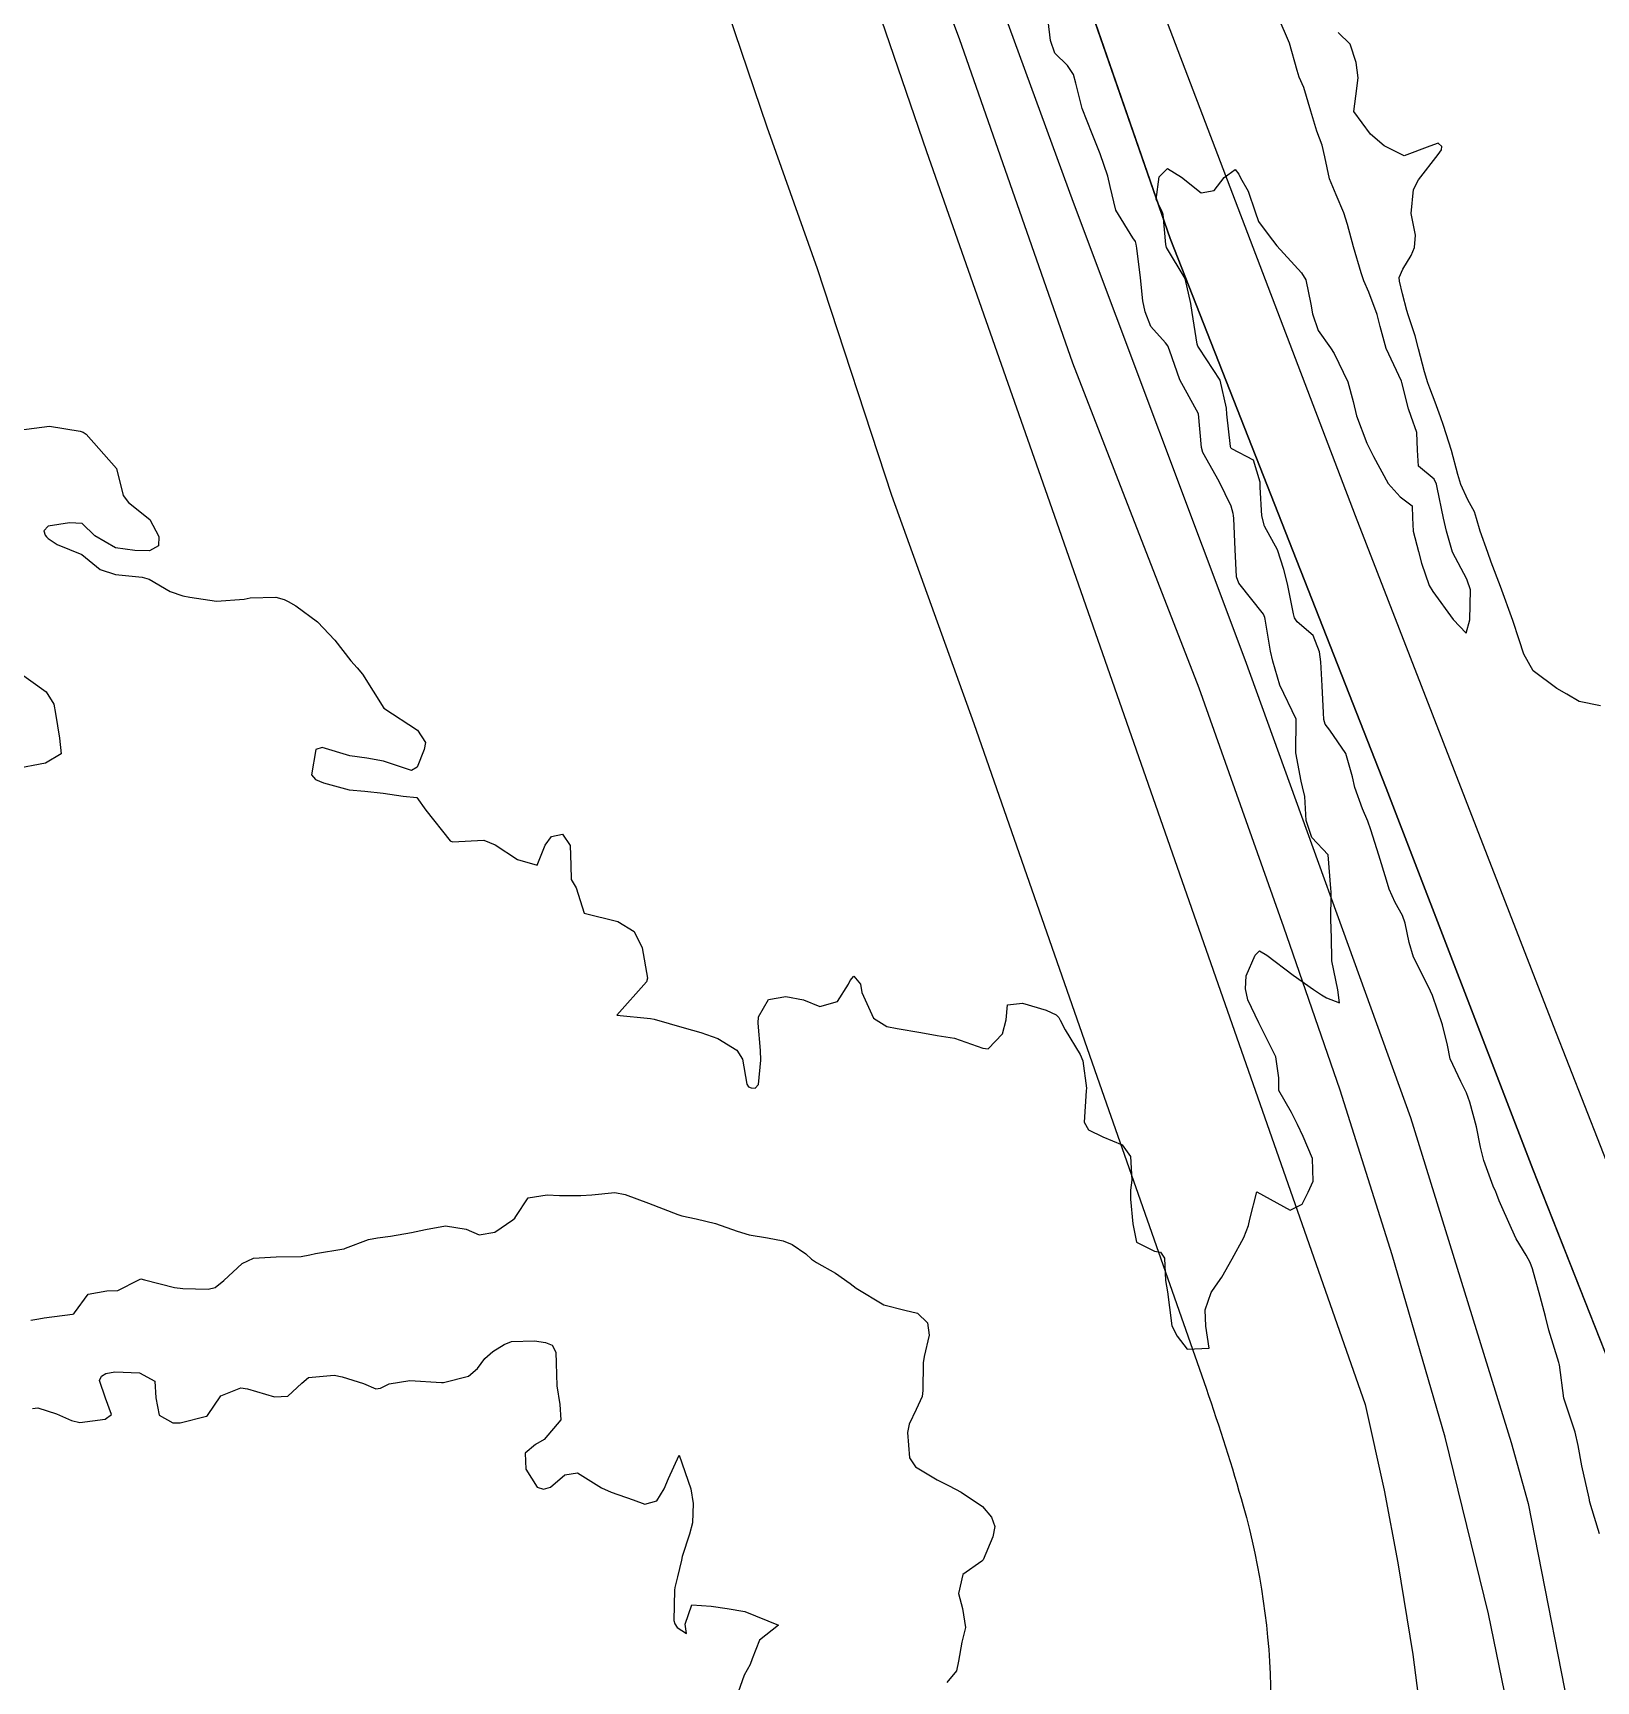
# Model space of a CAD drawing. Header units: metres. Extents: x 298520 to 308411, y 7433745 to 7450750.
# Drawn here: x 304993.2 to 305085.8, y 7437091.1 to 7437188.6 of the extents above; entities that cross this region are included whole.
import ezdxf

# ---------------------------------------------------------------- set-up
doc = ezdxf.new("R2010")
doc.units = ezdxf.units.M
doc.header["$LTSCALE"] = 10
doc.linetypes.add('CONTINUO', pattern=[0])
for name, color, linetype in [('Curvas de Nivel 1m', 11, 'Continuous'), ('Eixo_Estaqueamento', 45, 'CONTINUO'), ('Linha Férrea', 251, 'TRACKS'), ('Vias Primárias', 230, 'Continuous')]:
    doc.layers.add(name, color=color, linetype=linetype)
doc.linetypes.add('TRACKS', pattern='A,0.15,[130,ltypeshp.shx,S=0.25,R=0,X=0,Y=0],0.15', length=0.3)

msp = doc.modelspace()

# ---------------------------------------------------------------- linework, layer by layer
at = {"layer": 'Curvas de Nivel 1m', "flags": 128}
for points, elevation in [([(304992.41, 7437165.093), (304994.228, 7437165.347), (304996.04, 7437165.047), (304996.224, 7437164.976), (304996.394, 7437164.858), (304998.193, 7437162.84), (304998.574, 7437161.231), (304998.904, 7437160.829), (305000.158, 7437159.821), (305000.691, 7437158.805), (305000.684, 7437158.258), (305000.134, 7437157.958), (304999.281, 7437157.97), (304998.136, 7437158.145), (304996.904, 7437158.852), (304996.154, 7437159.581), (304995.407, 7437159.614), (304994.151, 7437159.414), (304993.891, 7437159.139), (304993.974, 7437158.883), (304994.043, 7437158.783), (304994.141, 7437158.684), (304994.679, 7437158.333), (304996.132, 7437157.748), (304997.224, 7437156.849), (304998.12, 7437156.554), (304999.703, 7437156.401), (305000.118, 7437156.282), (305001.362, 7437155.546), (305002.108, 7437155.288), (305002.534, 7437155.21), (305004.105, 7437154.979), (305005.744, 7437155.106), (305006.107, 7437155.17), (305007.612, 7437155.221), (305008.107, 7437155.085), (305008.356, 7437154.967), (305008.807, 7437154.709), (305010.089, 7437153.759), (305011.11, 7437152.68), (305012.061, 7437151.45), (305012.433, 7437151.041), (305012.75, 7437150.66), (305014.023, 7437148.64), (305016.01, 7437147.335), (305016.479, 7437146.615), (305016.409, 7437146.206), (305015.988, 7437145.145), (305015.657, 7437144.953), (305013.992, 7437145.507), (305013.016, 7437145.678), (305011.995, 7437145.831), (305010.37, 7437146.316), (305009.998, 7437146.197), (305009.733, 7437144.694), (305009.979, 7437144.414), (305010.44, 7437144.222), (305011.97, 7437143.803), (305012.898, 7437143.727), (305013.968, 7437143.623), (305015.165, 7437143.428), (305015.964, 7437143.362), (305016.495, 7437142.615), (305017.935, 7437140.792), (305018.077, 7437140.74), (305019.936, 7437140.836), (305020.613, 7437140.563), (305021.92, 7437139.688), (305023.101, 7437139.352), (305023.575, 7437140.534), (305023.938, 7437141.055), (305024.601, 7437141.182), (305025.044, 7437140.513), (305025.085, 7437139.343), (305025.1, 7437138.512), (305025.408, 7437138.017), (305025.883, 7437136.5), (305027.878, 7437136.017), (305028.827, 7437135.421), (305029.304, 7437134.458), (305029.629, 7437132.66), (305029.56, 7437132.454), (305027.813, 7437130.48), (305029.81, 7437130.273), (305030.023, 7437130.235), (305031.802, 7437129.72), (305032.776, 7437129.442), (305033.793, 7437129.088), (305034.914, 7437128.393), (305035.252, 7437127.862), (305035.506, 7437126.384), (305035.607, 7437126.228), (305035.761, 7437126.161), (305035.993, 7437126.145), (305036.205, 7437126.376), (305036.345, 7437127.806), (305036.317, 7437128.375), (305036.184, 7437129.999), (305036.199, 7437130.376), (305036.792, 7437131.402), (305037.825, 7437131.577), (305038.856, 7437131.377), (305039.819, 7437130.979), (305040.867, 7437131.275), (305041.535, 7437132.313), (305041.619, 7437132.53), (305041.84, 7437132.788), (305042.228, 7437132.306), (305042.311, 7437131.822), (305043.003, 7437130.298), (305043.805, 7437129.795), (305044.403, 7437129.682), (305045.801, 7437129.445), (305046.778, 7437129.27), (305047.796, 7437129.116), (305049.484, 7437128.518), (305049.787, 7437128.486), (305050.634, 7437129.368), (305050.86, 7437130.2), (305050.944, 7437131.077), (305051.823, 7437131.19), (305053.221, 7437130.773), (305053.816, 7437130.5), (305053.982, 7437130.335), (305054.067, 7437130.166), (305054.353, 7437129.613), (305055.25, 7437128.148), (305055.401, 7437127.768), (305055.614, 7437126.142), (305055.606, 7437125.987), (305055.469, 7437124.144), (305055.736, 7437123.675), (305056.591, 7437123.271), (305057.723, 7437122.786), (305058.219, 7437122.112), (305058.3, 7437120.712), (305058.221, 7437120.112), (305058.222, 7437119.575), (305058.365, 7437118.109), (305058.576, 7437117.03), (305059.647, 7437116.494), (305059.992, 7437116.441), (305060.234, 7437116.091), (305060.295, 7437114.756), (305060.405, 7437114.088), (305060.527, 7437113.169), (305060.678, 7437112.084), (305060.981, 7437111.474), (305061.579, 7437110.697), (305062.881, 7437110.756), (305062.691, 7437112.059), (305062.646, 7437113.021), (305063.003, 7437114.056), (305063.244, 7437114.436), (305063.632, 7437114.97), (305064.243, 7437116.041), (305064.932, 7437117.307), (305065.213, 7437118.027), (305065.292, 7437118.402), (305065.693, 7437120.02), (305067.677, 7437118.935), (305068.385, 7437119.29), (305068.74, 7437119.99), (305069.044, 7437120.642), (305068.996, 7437121.987), (305068.443, 7437123.282), (305068.109, 7437123.996), (305067.75, 7437124.717), (305067, 7437126.008), (305067.008, 7437126.77), (305066.826, 7437128.01), (305065.813, 7437130.02), (305065.177, 7437131.381), (305065.034, 7437132.032), (305065.073, 7437132.803), (305065.603, 7437134.024), (305065.865, 7437134.27), (305066.3, 7437134.016), (305067.845, 7437132.836), (305069.061, 7437131.982), (305069.531, 7437131.676), (305069.828, 7437131.501), (305070.591, 7437131.197), (305070.49, 7437131.963), (305070.141, 7437133.685), (305070.134, 7437133.967), (305070.094, 7437135.754), (305070.083, 7437135.968), (305070.093, 7437137.776), (305070.084, 7437137.968), (305069.933, 7437139.97), (305068.949, 7437140.991), (305068.615, 7437141.99), (305068.54, 7437143.426), (305068.41, 7437143.994), (305068.316, 7437144.325), (305068.003, 7437146), (305068.023, 7437148), (305067.072, 7437150.01), (305066.653, 7437151.428), (305066.504, 7437152.016), (305066.195, 7437153.916), (305066.173, 7437154.019), (305066.096, 7437154.211), (305064.637, 7437156.042), (305064.506, 7437156.424), (305064.424, 7437158.046), (305064.339, 7437159.879), (305064.315, 7437160.048), (305064.293, 7437160.167), (305064.178, 7437160.6), (305063.462, 7437162.057), (305062.506, 7437163.771), (305062.426, 7437164.068), (305062.243, 7437166.07), (305061.15, 7437168.081), (305060.529, 7437169.848), (305060.422, 7437170.089), (305060.295, 7437170.281), (305059.434, 7437171.233), (305059.088, 7437172.108), (305058.961, 7437172.752), (305058.806, 7437174.113), (305058.605, 7437175.871), (305058.565, 7437176.117), (305058.517, 7437176.271), (305058.367, 7437176.498), (305057.354, 7437178.13), (305057.016, 7437179.522), (305056.884, 7437180.135), (305056.426, 7437181.456), (305056.153, 7437182.143), (305055.942, 7437182.641), (305055.361, 7437184.151), (305054.988, 7437185.642), (305054.845, 7437186.156), (305054.488, 7437186.683), (305053.747, 7437187.423), (305053.485, 7437188.175), (305053.356, 7437189.342)], 717), ([(305085.996, 7437099.775), (305085.47, 7437101.449), (305085.402, 7437101.711), (305085.395, 7437101.781), (305085.379, 7437101.877), (305084.938, 7437103.788), (305084.722, 7437104.999), (305084.557, 7437105.794), (305084.287, 7437106.555), (305083.875, 7437107.805), (305083.611, 7437109.771), (305083.603, 7437109.81), (305083.597, 7437109.834), (305083.574, 7437109.914), (305082.979, 7437111.816), (305082.782, 7437112.641), (305082.481, 7437113.821), (305082.02, 7437115.445), (305081.886, 7437115.828), (305081.647, 7437116.266), (305081.056, 7437117.238), (305080.784, 7437117.843), (305080.056, 7437119.486), (305079.906, 7437119.857), (305079.846, 7437120.009), (305079.698, 7437120.348), (305079.131, 7437121.866), (305078.941, 7437122.652), (305078.7, 7437123.87), (305078.306, 7437125.326), (305078.108, 7437125.877), (305077.77, 7437126.552), (305077.149, 7437127.886), (305076.984, 7437128.699), (305076.7, 7437129.891), (305076.101, 7437131.626), (305075.992, 7437131.898), (305075.837, 7437132.183), (305074.975, 7437133.913), (305074.721, 7437134.767), (305074.478, 7437135.921), (305074.332, 7437136.368), (305073.895, 7437137.138), (305073.539, 7437137.934), (305073.374, 7437138.472), (305072.928, 7437139.94), (305072.444, 7437141.449), (305072.275, 7437141.947), (305071.96, 7437142.682), (305071.496, 7437143.955), (305071.366, 7437144.573), (305070.972, 7437145.96), (305070.017, 7437147.348), (305069.74, 7437147.694), (305069.667, 7437147.975), (305069.645, 7437148.36), (305069.567, 7437149.977), (305069.486, 7437151.398), (305069.405, 7437151.98), (305069.039, 7437152.943), (305068.09, 7437153.756), (305067.933, 7437154.002), (305067.873, 7437154.226), (305067.507, 7437156.006), (305067.292, 7437156.848), (305066.925, 7437158.012), (305066.164, 7437159.416), (305066.001, 7437160.023), (305065.895, 7437161.729), (305065.889, 7437162.025), (305065.494, 7437163.318), (305064.212, 7437163.998), (305064.155, 7437164.051), (305064.136, 7437164.129), (305063.927, 7437166.053), (305063.901, 7437166.398), (305063.538, 7437168.057), (305062.291, 7437169.951), (305062.213, 7437170.071), (305062.171, 7437170.194), (305061.866, 7437172.074), (305061.788, 7437172.606), (305061.459, 7437174.079), (305060.36, 7437175.916), (305060.319, 7437176.091), (305060.152, 7437177.865), (305060.075, 7437178.095), (305059.733, 7437178.759), (305059.912, 7437180.098), (305060.418, 7437180.591), (305061.241, 7437180.082), (305062.399, 7437179.143), (305063.178, 7437179.286), (305063.762, 7437180.057), (305064.418, 7437180.534), (305064.63, 7437180.262), (305064.734, 7437180.045), (305065.187, 7437179.253), (305065.602, 7437178.032), (305065.802, 7437177.454), (305066.37, 7437176.68), (305066.878, 7437176.015), (305068.339, 7437174.42), (305068.6, 7437173.996), (305068.888, 7437172.561), (305068.993, 7437171.99), (305069.33, 7437171.011), (305070.062, 7437169.973), (305070.288, 7437169.636), (305071.081, 7437167.962), (305071.413, 7437166.797), (305071.6, 7437165.956), (305072.219, 7437164.332), (305072.403, 7437163.948), (305072.603, 7437163.552), (305073.473, 7437161.937), (305074.185, 7437161.148), (305074.889, 7437160.628), (305074.911, 7437159.919), (305074.951, 7437159.128), (305075.27, 7437157.913), (305075.453, 7437157.227), (305075.905, 7437155.903), (305076.118, 7437155.555), (305077.32, 7437153.888), (305078.085, 7437153.08), (305078.313, 7437153.877), (305078.349, 7437155.647), (305078.275, 7437155.878), (305078.235, 7437155.989), (305078.127, 7437156.274), (305077.292, 7437157.889), (305076.929, 7437159.124), (305076.745, 7437159.894), (305076.378, 7437161.711), (305076.336, 7437161.899), (305076.196, 7437162.199), (305075.269, 7437162.979), (305075.209, 7437163.915), (305075.173, 7437164.971), (305074.842, 7437165.921), (305074.684, 7437166.36), (305074.288, 7437167.93), (305074.264, 7437167.997), (305073.351, 7437169.939), (305073.006, 7437171.243), (305072.824, 7437171.945), (305072.326, 7437173.275), (305072.033, 7437173.953), (305071.872, 7437174.423), (305071.431, 7437175.959), (305071.065, 7437177.274), (305070.845, 7437177.965), (305070.399, 7437179.037), (305069.996, 7437179.976), (305069.729, 7437181.284), (305069.571, 7437181.983), (305069.256, 7437182.802), (305068.898, 7437183.993), (305068.474, 7437185.379), (305068.216, 7437186.003), (305068.091, 7437186.4), (305067.63, 7437188.009), (305066.965, 7437189.576)], 718), ([(305086.038, 7437148.782), (305084.793, 7437149.048), (305084.048, 7437149.482), (305083.456, 7437149.816), (305082.063, 7437150.864), (305081.513, 7437151.836), (305081.225, 7437152.695), (305080.864, 7437153.842), (305080.123, 7437155.85), (305079.573, 7437157.294), (305079.377, 7437157.861), (305078.914, 7437159.116), (305078.699, 7437159.872), (305078.578, 7437160.275), (305078.184, 7437160.982), (305077.774, 7437161.884), (305077.601, 7437162.484), (305077.223, 7437163.89), (305076.746, 7437165.384), (305076.571, 7437165.897), (305076.252, 7437166.763), (305075.939, 7437167.584), (305075.83, 7437167.906), (305075.622, 7437168.56), (305075.268, 7437169.915), (305075.076, 7437170.694), (305074.668, 7437171.925), (305074.583, 7437172.194), (305074.325, 7437173.165), (305074.144, 7437173.932), (305074.135, 7437174.132), (305074.343, 7437174.634), (305074.83, 7437175.448), (305075.04, 7437175.92), (305075.101, 7437176.65), (305074.841, 7437177.923), (305074.974, 7437179.352), (305075.271, 7437179.917), (305076.428, 7437181.42), (305076.631, 7437181.698), (305076.647, 7437181.898), (305076.435, 7437182.102), (305075.948, 7437181.907), (305074.427, 7437181.341), (305073.238, 7437181.942), (305072.44, 7437182.626), (305071.449, 7437183.96), (305071.553, 7437184.872), (305071.694, 7437185.958), (305071.584, 7437186.867), (305071.224, 7437187.963), (305070.513, 7437188.641)], 719), ([(304992.216, 7437150.908), (304994.034, 7437149.618), (304994.48, 7437148.875), (304994.571, 7437148.321), (304994.815, 7437146.872), (304994.916, 7437145.948), (304993.988, 7437145.383), (304992.118, 7437145.041)], 718), ([(304993.115, 7437112.414), (304993.589, 7437112.487), (304993.909, 7437112.557), (304995.592, 7437112.766), (304995.657, 7437112.795), (304995.703, 7437112.859), (304996.502, 7437113.959), (304997.613, 7437114.162), (304998.27, 7437114.174), (304999.52, 7437114.812), (304999.623, 7437114.855), (304999.848, 7437114.808), (305001.616, 7437114.346), (305002.108, 7437114.292), (305003.615, 7437114.259), (305004.03, 7437114.351), (305004.548, 7437114.756), (305005.633, 7437115.775), (305006.291, 7437116.079), (305007.637, 7437116.174), (305009.124, 7437116.184), (305009.639, 7437116.277), (305009.97, 7437116.356), (305011.643, 7437116.637), (305011.668, 7437116.644), (305011.746, 7437116.669), (305013.117, 7437117.186), (305013.649, 7437117.297), (305014.407, 7437117.395), (305015.653, 7437117.609), (305016.488, 7437117.779), (305017.657, 7437117.993), (305018.881, 7437117.807), (305019.652, 7437117.47), (305020.591, 7437117.623), (305021.661, 7437118.362), (305021.763, 7437118.448), (305021.826, 7437118.548), (305022.562, 7437119.658), (305023.682, 7437119.829), (305024.408, 7437119.794), (305025.682, 7437119.8), (305026.332, 7437119.845), (305027.685, 7437119.966), (305028.299, 7437119.855), (305029.676, 7437119.333), (305031.424, 7437118.675), (305031.665, 7437118.601), (305032.504, 7437118.422), (305033.66, 7437118.133), (305034.944, 7437117.679), (305035.654, 7437117.473), (305036.727, 7437117.295), (305037.65, 7437117.108), (305038.191, 7437116.894), (305039.007, 7437116.34), (305039.34, 7437116.034), (305039.638, 7437115.83), (305040.747, 7437115.203), (305041.626, 7437114.581), (305041.977, 7437114.306), (305043.608, 7437113.318), (305044.869, 7437113.006), (305045.602, 7437112.835), (305046.198, 7437112.254), (305046.304, 7437111.534), (305045.997, 7437110.256), (305045.937, 7437109.887), (305045.927, 7437108.256), (305045.891, 7437107.905), (305045.532, 7437107.119), (305045.125, 7437106.266), (305045.017, 7437105.766), (305045.14, 7437104.265), (305045.495, 7437103.728), (305046.775, 7437102.955), (305047.478, 7437102.605), (305048.196, 7437102.233), (305049.465, 7437101.384), (305050.001, 7437100.754), (305050.188, 7437100.209), (305050.07, 7437099.584), (305049.506, 7437098.219), (305049.422, 7437098.144), (305048.286, 7437097.36), (305048.046, 7437096.234), (305048.277, 7437095.348), (305048.455, 7437094.229), (305048.242, 7437093.359), (305048.031, 7437092.233), (305047.924, 7437091.658), (305047.34, 7437090.961)], 718), ([(304993.224, 7437107.188), (304993.528, 7437107.229), (304994.639, 7437106.869), (304995.519, 7437106.47), (304996.008, 7437106.366), (304997.52, 7437106.562), (304997.888, 7437106.835), (304997.537, 7437107.798), (304997.19, 7437108.844), (304997.296, 7437109.102), (304997.557, 7437109.256), (304998.092, 7437109.365), (304999.558, 7437109.291), (305000.464, 7437108.801), (305000.524, 7437107.814), (305000.706, 7437106.798), (305001.518, 7437106.346), (305001.963, 7437106.341), (305003.523, 7437106.736), (305003.57, 7437106.769), (305004.359, 7437107.939), (305005.548, 7437108.401), (305005.935, 7437108.348), (305007.54, 7437107.879), (305008.325, 7437107.925), (305009.155, 7437108.696), (305009.556, 7437109.023), (305011.082, 7437109.15), (305011.557, 7437109.058), (305012.815, 7437108.657), (305013.549, 7437108.358), (305013.814, 7437108.381), (305014.332, 7437108.638), (305015.555, 7437108.84), (305017.421, 7437108.725), (305017.545, 7437108.722), (305019.025, 7437109.103), (305019.558, 7437109.546), (305019.986, 7437110.147), (305020.472, 7437110.561), (305021.149, 7437110.982), (305021.579, 7437111.153), (305022.926, 7437111.19), (305023.579, 7437111.095), (305023.987, 7437110.934), (305024.204, 7437110.521), (305024.213, 7437109.87), (305024.266, 7437108.519), (305024.434, 7437107.418), (305024.49, 7437106.515), (305023.511, 7437105.345), (305022.998, 7437105.046), (305022.385, 7437104.541), (305022.427, 7437103.603), (305023.092, 7437102.534), (305023.472, 7437102.412), (305023.89, 7437102.524), (305024.734, 7437103.261), (305025.486, 7437103.378), (305026.912, 7437102.486), (305027.471, 7437102.241), (305028.78, 7437101.774), (305029.464, 7437101.527), (305030.184, 7437101.724), (305030.606, 7437102.439), (305030.867, 7437103.051), (305031.503, 7437104.43), (305032.188, 7437102.423), (305032.327, 7437101.559), (305032.292, 7437100.422), (305032.118, 7437099.748), (305031.688, 7437098.427), (305031.635, 7437098.214), (305031.411, 7437097.228), (305031.248, 7437096.589), (305031.218, 7437096.432), (305031.187, 7437094.63), (305031.235, 7437094.431), (305031.38, 7437094.224), (305031.938, 7437093.861), (305031.862, 7437094.425), (305032.249, 7437095.567), (305033.394, 7437095.482), (305034.35, 7437095.353), (305035.391, 7437095.178), (305037.383, 7437094.36), (305036.264, 7437093.476), (305035.818, 7437092.375), (305035.696, 7437092.03), (305035.343, 7437091.405), (305035.003, 7437090.385)], 719)]:
    msp.add_lwpolyline(points, dxfattribs=dict(at, elevation=elevation))
at = {"layer": 'Eixo_Estaqueamento'}
msp.add_lwpolyline([(305055.475, 7437572.1), (305048.776, 7437544.538), (305042.465, 7437516.919), (305036.039, 7437488.902), (305030.711, 7437462.666), (305027.407, 7437441.256), (305027.312, 7437439.505), (305024.829, 7437414.867), (305023.119, 7437387.114), (305023.117, 7437358.555), (305025.03, 7437326.573), (305028.718, 7437297.869), (305031.724, 7437274.104), (305034.526, 7437261.706), (305037.467, 7437248.165), (305043.414, 7437227.867), (305050.18, 7437206.397), (305060.568, 7437176.453), (305073.353, 7437143.916), (305082.037, 7437121.364), (305093.245, 7437092.935)], dxfattribs=at)
at = {"layer": 'Linha Férrea', "flags": 128}
msp.add_lwpolyline([(307827.162, 7434249.95), (307821.558, 7434258.806), (307819.524, 7434262.43), (307816.304, 7434268.219), (307813.681, 7434272.301), (307811.637, 7434275.461), (307798.221, 7434296.136), (307773.738, 7434334.032), (307761.734, 7434352.011), (307752.472, 7434367.888), (307735.134, 7434393.38), (307710.738, 7434431.015), (307694.807, 7434455.28), (307677.699, 7434482.208), (307665.381, 7434501.663), (307643.884, 7434534.842), (307627.559, 7434562.543), (307613.51, 7434586.874), (307596.955, 7434617.47), (307576.402, 7434659.978), (307564.169, 7434687.319), (307541.059, 7434734.946), (307530.172, 7434758.545), (307516.917, 7434785.92), (307501.763, 7434817.247), (307481.679, 7434859.302), (307459.201, 7434904.199), (307442.79, 7434936.268), (307425.275, 7434968.915), (307411.694, 7434992.242), (307402.565, 7435007.679), (307388.848, 7435028.501), (307366.947, 7435058.298), (307352.497, 7435076.75), (307335.708, 7435095.815), (307323.737, 7435108.404), (307304.876, 7435127.211), (307280.641, 7435149.596), (307260.895, 7435166.247), (307239.502, 7435183.006), (307222.59, 7435195.397), (307206.912, 7435206.431), (307191.542, 7435216.923), (307180.978, 7435223.581), (307147.083, 7435245.035), (307110.179, 7435267.866), (307071.327, 7435292.081), (307013.035, 7435328.917), (306934.22, 7435378.293), (306890.853, 7435406.012), (306860.761, 7435425.266), (306830.445, 7435444.172), (306783.165, 7435474.002), (306743.292, 7435499.125), (306730.646, 7435506.804), (306700.006, 7435524.558), (306649.968, 7435556.158), (306620.536, 7435574.685), (306585.884, 7435596.365), (306549.21, 7435619.443), (306511.464, 7435642.992), (306481.3, 7435662.066), (306449.914, 7435681.79), (306417.31, 7435702.158), (306386.499, 7435720.658), (306359.57, 7435735.78), (306332.265, 7435749.95), (306295.736, 7435767.254), (306254.914, 7435784.832), (306234.551, 7435793.029), (306198.8, 7435806.042), (306177.427, 7435813.736), (306139.201, 7435826.142), (306101.034, 7435838.043), (306051.969, 7435853.031), (306008.186, 7435866.647), (306003.579, 7435868.042), (305974.115, 7435878.736), (305939.654, 7435889.448), (305902.227, 7435900.737), (305881.18, 7435906.223), (305868.578, 7435910.192), (305845.541, 7435919.118), (305815.171, 7435933.297), (305786.711, 7435949.033), (305760.876, 7435966.424), (305735.18, 7435986.894), (305723.755, 7435997.052), (305696.097, 7436025.188), (305678.2, 7436047.897), (305661.02, 7436071.863), (305645.017, 7436096.315), (305622.371, 7436129.703), (305596.142, 7436168.749), (305576.091, 7436198.746), (305559.429, 7436223.15), (305539.44, 7436252.716), (305521.42, 7436279.841), (305512.691, 7436292.824), (305499.486, 7436312.983), (305480.027, 7436341.606), (305460.301, 7436370.83), (305441.558, 7436398.43), (305421.25, 7436428.242), (305402.577, 7436456.088), (305384.092, 7436483.75), (305369.125, 7436505.554), (305351.225, 7436532.173), (305338.344, 7436551.44), (305322.726, 7436574.869), (305306.914, 7436598.296), (305293.244, 7436619.058), (305277.818, 7436644.307), (305263.888, 7436668.981), (305254.713, 7436687.725), (305243.781, 7436710.837), (305233.952, 7436734.393), (305225.106, 7436755.865), (305215.533, 7436780.472), (305201.607, 7436815.682), (305193.173, 7436837.83), (305177.384, 7436877.752), (305166.792, 7436904.686), (305153.942, 7436937.689), (305141.501, 7436969.136), (305130.697, 7436996.497), (305122.016, 7437018.504), (305113.061, 7437043.102), (305101.513, 7437072.011), (305093.245, 7437092.935), (305082.037, 7437121.364), (305073.353, 7437143.916), (305060.568, 7437176.453), (305050.18, 7437206.397), (305043.414, 7437227.867), (305037.467, 7437248.165), (305034.526, 7437261.706), (305031.724, 7437274.104), (305028.718, 7437297.869), (305025.03, 7437326.573), (305023.117, 7437358.555), (305023.119, 7437387.114), (305024.829, 7437414.867), (305027.312, 7437439.505), (305027.407, 7437441.256), (305030.711, 7437462.666), (305036.039, 7437488.902), (305042.465, 7437516.919), (305048.776, 7437544.538), (305055.475, 7437572.1), (305062.866, 7437603.389), (305069.498, 7437630.688), (305077.032, 7437662.821), (305085.46, 7437698.138), (305091.819, 7437727.643), (305097.21, 7437749.95), (305103.918, 7437777.268), (305111.101, 7437807.1), (305121.202, 7437849.915), (305125.406, 7437866.973), (305130.992, 7437888.732), (305137.356, 7437914.575), (305143.477, 7437941.139), (305150.277, 7437969.227), (305155.626, 7437993.858), (305160.498, 7438017.389), (305165.529, 7438047.968), (305167.399, 7438065.921), (305168.452, 7438080.499), (305168.697, 7438098.822), (305168.499, 7438111.609), (305167.442, 7438129.409), (305165.734, 7438144.803), (305163.051, 7438159.253), (305157.36, 7438183.653), (305149.712, 7438209.61), (305142.146, 7438230.516), (305132.877, 7438252.552), (305120.435, 7438277.838), (305109.119, 7438297.22), (305107.007, 7438300.233), (305099.258, 7438311.382), (305091.426, 7438322.415), (305083.384, 7438332.797), (305079.569, 7438337.519), (305074.8, 7438344.056), (305056.823, 7438367.077), (305041.935, 7438386.352), (305023.225, 7438411.978), (305005.975, 7438436.561), (304993.284, 7438456.495), (304983.121, 7438473.171), (304969.538, 7438498.699), (304959.938, 7438517.087), (304947.328, 7438543.432), (304933.09, 7438572.791), (304924.306, 7438590.948), (304918.204, 7438604.464), (304911.783, 7438619.158), (304905.926, 7438632.437), (304900.315, 7438648.46), (304895.834, 7438661.886), (304892.174, 7438674.496), (304887.946, 7438691.238), (304884.694, 7438706.937), (304881.848, 7438723.698), (304879.326, 7438740.134), (304878.187, 7438758.916), (304877.537, 7438778.358), (304877.211, 7438799.094), (304877.455, 7438830.881), (304877.861, 7438863.017), (304878.268, 7438892.702), (304878.595, 7438920.109), (304878.677, 7438952.239), (304877.945, 7438980.303), (304876.318, 7439009.018), (304874.936, 7439022.788), (304873.229, 7439037.841), (304870.14, 7439056.141), (304864.855, 7439082.077), (304859.079, 7439105.013), (304850.377, 7439133.889), (304843.057, 7439154.06), (304836.382, 7439171.237), (304828.249, 7439190.114), (304817.674, 7439211.83), (304806.69, 7439232.736), (304796.364, 7439250.871), (304785.222, 7439269.009), (304772.779, 7439289.097), (304755.7, 7439316.738), (304736.912, 7439345.938), (304718.848, 7439374.335), (304700.222, 7439403.624), (304676.465, 7439440.714), (304659.061, 7439468.061), (304641.493, 7439495.549), (304629.289, 7439514.996), (304612.29, 7439541.915), (304598.786, 7439563.312), (304583.088, 7439588.524), (304568.608, 7439611.383), (304554.371, 7439633.59), (304540.465, 7439656.114), (304527.858, 7439675.88), (304515.488, 7439695.965), (304501.015, 7439718.74), (304492.557, 7439732.179), (304481.09, 7439749.95), (304464.698, 7439773.555), (304458.701, 7439781.55), (304447.468, 7439795.482), (304430.85, 7439814.016), (304417.942, 7439826.867), (304407.625, 7439836.385), (304393.358, 7439848.486), (304380.404, 7439858.342), (304362.661, 7439870.737), (304347.086, 7439880.296), (304333.248, 7439887.82), (304320.73, 7439894.061), (304304.927, 7439900.989), (304286.443, 7439908.157), (304266.642, 7439915.416), (304246.691, 7439922.501), (304225.186, 7439929.977), (304198.999, 7439939.195), (304168.468, 7439950.001), (304152.888, 7439955.629), (304135.919, 7439962.486), (304121.351, 7439968.798), (304105.783, 7439976.385), (304088.736, 7439985.334), (304071.183, 7439995.831), (304051.503, 7440008.737), (304042.509, 7440015.334), (304023.022, 7440030.473), (304002.682, 7440048.64), (303992.184, 7440058.522), (303980.444, 7440070.491), (303965.024, 7440086.226), (303949.368, 7440102.496), (303932.051, 7440120.671), (303917.21, 7440136.166), (303903.071, 7440150.772), (303879.085, 7440174.998), (303863.629, 7440189.711), (303849.061, 7440203.116), (303838.551, 7440211.886), (303825.964, 7440222.577), (303811.471, 7440233.814), (303798.026, 7440243.583), (303789.167, 7440249.782, 0.048699), (303782.733, 7440254.326, -0.013971), (303778.977, 7440256.716, 0.011385), (303767.539, 7440264.078, 0.000455), (303759.243, 7440269.144, 0.004014), (303749.319, 7440275.082, 0.008965), (303739.521, 7440280.605), (303729.166, 7440286.199), (303717.711, 7440292.151), (303693.717, 7440304.367), (303679.104, 7440311.896), (303660.942, 7440321.331), (303642.972, 7440330.918), (303636.468, 7440334.548), (303624.836, 7440341.295), (303611.994, 7440348.943), (303603.079, 7440354.598), (303596.281, 7440359.102), (303587.51, 7440365.427), (303578.605, 7440372.221), (303569.48, 7440379.633), (303558.633, 7440389.129), (303549.894, 7440397.253), (303541.539, 7440405.465), (303534.882, 7440412.293), (303523.465, 7440424.473), (303512.292, 7440437.463), (303502.617, 7440449.258), (303497.008, 7440456.501), (303488.044, 7440468.694), (303481.424, 7440477.682), (303475.375, 7440486.349), (303465.786, 7440500.535), (303456.113, 7440515.599), (303445.613, 7440532.252), (303432.87, 7440552.628), (303423.186, 7440568.064, -0.000757), (303417.987, 7440576.145, 0.007668), (303411.654, 7440585.694), (303403.602, 7440597.441), (303394.768, 7440609.244), (303388.857, 7440616.919), (303381.264, 7440625.91), (303374.43, 7440633.824), (303364.889, 7440644.089), (303358.774, 7440650.239), (303349.646, 7440658.739), (303339.722, 7440667.523), (303332.656, 7440673.464), (303326.724, 7440678.049, -0.018136), (303320.919, 7440682.537, 0.027105), (303312.535, 7440688.782, -0.001525), (303306.785, 7440692.624), (303296.835, 7440699.316), (303291.583, 7440702.647), (303280.845, 7440709.238, 0.008003), (303271.247, 7440714.648, 0.013057), (303255.936, 7440722.447, -0.001991), (303248.373, 7440726.091, 0.012147), (303243.6, 7440728.272, -0.002135), (303237.368, 7440730.971), (303223.7, 7440736.96), (303210.103, 7440742.741), (303193.904, 7440749.566), (303189.82, 7440751.298), (303177.394, 7440756.464), (303158.988, 7440764.273), (303141.646, 7440771.615), (303117.098, 7440781.981), (303101.554, 7440788.524), (303093.446, 7440792.234), (303076.052, 7440800.18), (303054.932, 7440810.372), (303040.156, 7440817.979), (303025.349, 7440825.886), (303013.344, 7440832.756), (303004.06, 7440838.538), (302994.271, 7440845.093), (302982.623, 7440853.413), (302969.58, 7440863.652), (302962.58, 7440869.547), (302953.339, 7440877.801), (302943.024, 7440887.539), (302938.586, 7440892.147), (302933.331, 7440897.537), (302924.321, 7440907.75), (302915.904, 7440917.945), (302907.517, 7440928.751), (302899.78, 7440938.97), (302892.734, 7440949.154), (302888.762, 7440955.109), (302884.574, 7440961.747), (302879.485, 7440969.887), (302873.287, 7440980.614), (302867.777, 7440990.898), (302859.79, 7441006.768), (302851.229, 7441025.298), (302846.823, 7441035.61), (302841.669, 7441047.987), (302837.148, 7441059.318), (302829.38, 7441078.789), (302825.24, 7441088.834), (302821.857, 7441097.357), (302816.249, 7441111.473), (302810.672, 7441125.205), (302804.678, 7441140.046), (302799.05, 7441153.537), (302792.202, 7441169.326), (302786.803, 7441181.368), (302782.699, 7441189.728), (302780.991, 7441193.272, -0.024435), (302778.706, 7441197.526, 0.018839), (302775.042, 7441204.531), (302769.048, 7441215.01), (302764.16, 7441223.098), (302758.012, 7441232.567), (302751.033, 7441242.929), (302746.425, 7441249.467, 0.01417), (302742.29, 7441255.115, -0.010578), (302734.95, 7441264.491, 0.026045), (302726.645, 7441274.447), (302714.77, 7441287.265), (302702.588, 7441299.413), (302690.064, 7441310.886), (302682.561, 7441317.234), (302675.22, 7441323.247), (302666.869, 7441329.42, 0.027574), (302658.671, 7441335.283, -0.011091), (302655.152, 7441337.629, 0.01172), (302645.719, 7441343.898, 0.006642), (302635.246, 7441350.318, 0.010482), (302620.241, 7441358.823, 0.013683), (302599.223, 7441369.429, 0.008553), (302586.726, 7441375.052, 0.011788), (302575.046, 7441379.747, 0.002778), (302570.558, 7441381.4), (302560.876, 7441384.907), (302551.005, 7441388.04), (302546.217, 7441389.527, -0.019135), (302544.903, 7441389.88, 0.019296), (302522.937, 7441395.786, 0.000461), (302511.662, 7441398.344, 0.010049), (302501.513, 7441400.424), (302492.392, 7441402.102), (302485.288, 7441403.295), (302471.447, 7441405.533), (302444.869, 7441409.521), (302415.277, 7441413.929), (302384.345, 7441418.639), (302365.976, 7441421.32), (302360.247, 7441421.986), (302338.704, 7441425.134), (302306.002, 7441430.395), (302286.923, 7441434.198), (302278.604, 7441436.007), (302270.237, 7441438.277), (302260.05, 7441441.209), (302248.718, 7441444.793), (302234.932, 7441449.831), (302225.681, 7441453.688), (302223.91, 7441454.587), (302211.722, 7441460.078), (302198.55, 7441466.939), (302185.194, 7441474.434), (302176.266, 7441480.044), (302166.746, 7441486.088), (302155.705, 7441493.817), (302145.197, 7441501.908), (302133.651, 7441511.457), (302124.111, 7441520.003), (302113.796, 7441530.075), (302104.384, 7441540.03), (302095.467, 7441550.013), (302086.579, 7441560.931), (302077.65, 7441573.115), (302070.772, 7441583.077), (302062.647, 7441595.881), (302055.334, 7441608.401), (302048.687, 7441620.587), (302040.377, 7441636.793), (302032.957, 7441653.052), (302027.217, 7441666.295), (302023.745, 7441674.151), (302020.233, 7441682.946), (302013.855, 7441699.656), (302006.743, 7441720.028), (302000.143, 7441739.465), (301996.81, 7441749.517), (301993.173, 7441760.442), (301988.741, 7441774.004), (301985.313, 7441784.598), (301976.672, 7441811.028), (301970.969, 7441828.13), (301966.757, 7441840.46), (301961.824, 7441854.796), (301956.599, 7441869.324), (301952.694, 7441879.426), (301950.212, 7441885.776), (301947.263, 7441893.123), (301942.827, 7441902.996), (301936.943, 7441915.47), (301925.249, 7441938.089), (301919.939, 7441947.811), (301913.515, 7441959.082), (301904.124, 7441974.92), (301894.52, 7441990.438), (301891.413, 7441995.461), (301886.489, 7442003.183), (301878.67, 7442015.285), (301873.464, 7442023.436), (301865.157, 7442036.288), (301855.839, 7442050.938), (301845.976, 7442066.833), (301838.272, 7442079.461), (301830.416, 7442092.887), (301825.548, 7442101.779), (301821.376, 7442109.453), (301815.662, 7442120.908), (301811.106, 7442130.238), (301807.699, 7442137.999), (301806.423, 7442140.601, 0.023261), (301801.857, 7442152.453, -0.028715), (301797.552, 7442164.003, 0.012936), (301793.732, 7442175.332, -0.025942), (301792.423, 7442179.575, 0.006006), (301789.905, 7442189.062, -0.014708), (301788.14, 7442196.216), (301785.975, 7442206.246), (301784.367, 7442214.306, 0.006026), (301783.559, 7442218.841, -0.007665), (301782.521, 7442224.78, -0.006079), (301780.959, 7442235.44, -0.002739), (301779.703, 7442245.206), (301779.178, 7442249.477), (301778.675, 7442254.381), (301778.065, 7442260.482), (301777.318, 7442271.291), (301776.984, 7442275.413), (301775.911, 7442292.595), (301775.204, 7442301.965), (301774.189, 7442318.205), (301773.646, 7442327.416), (301773.089, 7442335.875), (301772.127, 7442350.268), (301771.292, 7442362.115), (301770.725, 7442371.572), (301769.865, 7442382.07), (301768.552, 7442394.647), (301768.148, 7442398.421), (301767.394, 7442406.074), (301767.009, 7442408.608), (301766.499, 7442411.782), (301764.779, 7442423.533), (301763.465, 7442430.863), (301760.77, 7442444.807), (301759.479, 7442450.076), (301758.259, 7442454.401), (301755.339, 7442466.071), (301751.665, 7442478.105, 0.014406), (301747.843, 7442489.506, -0.000078), (301746.016, 7442494.48), (301743.45, 7442501.467), (301738.686, 7442513.328), (301735.709, 7442520.321), (301732.431, 7442527.285), (301727.104, 7442538.17), (301722.927, 7442546.111, 0.012187), (301718.524, 7442554.109, 0.000535), (301713.357, 7442562.952, 0.014127), (301707.985, 7442571.558, 0.00131), (301703.078, 7442578.904, 0.005502), (301696.107, 7442589.038, 0.012739), (301690.664, 7442596.364, -0.003293), (301687.73, 7442600.161, 0.014011), (301683.494, 7442605.405), (301674.266, 7442616.2), (301665.746, 7442625.395), (301657.648, 7442633.669), (301647.393, 7442643.457), (301636.008, 7442653.979), (301626.6, 7442662.308), (301605.302, 7442680.695), (301585.626, 7442697.221), (301571.106, 7442709.224), (301556.026, 7442721.963), (301546.373, 7442729.879), (301533.385, 7442740.748), (301522.722, 7442749.605), (301509.812, 7442760.238), (301495.057, 7442772.28), (301477.473, 7442786.656), (301465.134, 7442796.879), (301456.431, 7442804.066), (301435.244, 7442821.757), (301421.836, 7442832.858), (301396.975, 7442853.686), (301385.141, 7442863.625), (301370.663, 7442875.779), (301364.72, 7442880.333), (301363.394, 7442881.709), (301340.635, 7442900.571), (301323.028, 7442915.478), (301312.785, 7442924.11), (301300.577, 7442934.699), (301285.849, 7442948.16), (301276.269, 7442957.316), (301270.655, 7442962.881), (301259.99, 7442974.031), (301253.515, 7442981.219), (301247.895, 7442987.531), (301240.384, 7442996.742), (301229.998, 7443009.989), (301221.855, 7443021.632), (301213.131, 7443035.04), (301205.731, 7443047.193), (301200.054, 7443057.202), (301196.13, 7443064.495), (301190.777, 7443075.159), (301186.743, 7443083.781), (301181.573, 7443095.717), (301178.314, 7443103.871), (301173.662, 7443116.191), (301169.173, 7443129.408), (301164.144, 7443147.31, -0.01791), (301159.61, 7443166.203, -0.00496), (301157.559, 7443176.875, -0.011511), (301154.972, 7443193.236, -0.007375), (301153.508, 7443205.472), (301152.718, 7443213.017, -0.00222), (301152.224, 7443222.44), (301151.729, 7443232.749), (301151.603, 7443240.182), (301151.639, 7443249.448), (301151.725, 7443255.841, -0.000163), (301152.025, 7443263.846, -0.011094), (301152.62, 7443273.75), (301153.007, 7443278.435), (301153.225, 7443280.621), (301153.695, 7443286.694, -0.028501), (301154.086, 7443291.63), (301155.314, 7443300.595), (301156.339, 7443307.456), (301157.491, 7443314.977), (301159.202, 7443325.07), (301161.789, 7443338.495), (301165.144, 7443354.564), (301169.449, 7443374.231), (301172.81, 7443391.595), (301174.68, 7443401.171), (301178.924, 7443420.669), (301181.694, 7443433.864), (301184.295, 7443446.536), (301187.696, 7443463.235), (301190.748, 7443479.811), (301192.552, 7443489.809), (301194.095, 7443499.341), (301196.062, 7443513.194), (301197.815, 7443528.847), (301198.978, 7443543.028), (301199.581, 7443554.271), (301200.059, 7443564.719), (301200.282, 7443573.9), (301200.162, 7443588.233), (301199.927, 7443598.374), (301199.281, 7443610.703), (301198.702, 7443618.87), (301198.183, 7443625.385), (301197.204, 7443633.937, -0.007667), (301196.167, 7443643.146, 0.025395), (301194.851, 7443652, -0.01031), (301194.43, 7443654.342), (301193.513, 7443660.134), (301192.135, 7443668.077), (301188.578, 7443684.771), (301185.498, 7443697.176), (301182.785, 7443706.834), (301181.462, 7443711.268), (301177.711, 7443723.713), (301173.808, 7443734.628), (301171.261, 7443741.672), (301169.728, 7443745.668), (301168.223, 7443749.256), (301166.222, 7443754.29), (301158.307, 7443772.479), (301152.394, 7443784.66), (301147.869, 7443793.508), (301140.961, 7443806.331), (301134.742, 7443816.987), (301130.672, 7443823.903), (301127.116, 7443829.58), (301117.999, 7443843.643), (301110.123, 7443855.073), (301103.904, 7443863.685), (301096.373, 7443873.957), (301091.515, 7443880.268), (301082.097, 7443891.988), (301075.191, 7443900.343), (301066.669, 7443910.076), (301057.942, 7443919.52), (301047.68, 7443929.617), (301040.637, 7443936.582), (301031.883, 7443944.37), (301023.758, 7443951.563), (301019.288, 7443955.054), (301009.556, 7443962.804), (300997.58, 7443972.16), (300983.871, 7443982.451), (300964.188, 7443997.461), (300944.108, 7444013.327), (300932.299, 7444022.947), (300914.026, 7444037.339), (300891.313, 7444055.807), (300879.97, 7444064.814), (300848.153, 7444089.828), (300830.362, 7444103.6), (300820.582, 7444111.406), (300808.788, 7444120.923), (300790.074, 7444136.492), (300778.414, 7444146.774), (300770.686, 7444153.71), (300758.584, 7444165.332), (300747.358, 7444176.88), (300740.382, 7444184.133), (300726.752, 7444199.558), (300715.031, 7444213.522), (300701.451, 7444231.207), (300695.757, 7444239.063), (300691.098, 7444245.691), (300688.496, 7444249.683), (300679.245, 7444263.561), (300673.509, 7444272.713), (300665.013, 7444287.411), (300658.593, 7444299.121), (300654.523, 7444306.913), (300645.889, 7444324.778), (300638.775, 7444340.504), (300632.002, 7444357.092), (300623.229, 7444381.315), (300618.039, 7444396.735), (300611.737, 7444416.065), (300609.685, 7444423.435), (300606.998, 7444434.668), (300602.946, 7444451.568), (300599.969, 7444467.01), (300597.626, 7444480.248), (300594.733, 7444500.078), (300593.893, 7444507.369), (300592.267, 7444522.787), (300591.511, 7444531.442), (300590.493, 7444544.959), (300589.841, 7444557.299), (300589.096, 7444574.018), (300588.343, 7444602.107), (300587.685, 7444624.209), (300587.294, 7444638.301), (300586.409, 7444654.83), (300585.213, 7444670.921), (300583.32, 7444689.362), (300581.913, 7444699.787), (300579.93, 7444713.25), (300577.016, 7444730.379), (300574.607, 7444742.839), (300573.261, 7444749.503), (300571.951, 7444755.507), (300567.968, 7444771.617), (300563.223, 7444789.714), (300556.388, 7444811.413), (300552.813, 7444821.862), (300552.051, 7444823.547), (300548.135, 7444834.224), (300543.898, 7444845.238), (300538.737, 7444857.627), (300534.37, 7444867.272, 0.016186), (300529.659, 7444877.358), (300521.065, 7444894.307), (300515.468, 7444904.77), (300506.539, 7444920.708), (300501.331, 7444929.076), (300498.824, 7444933.12), (300487.096, 7444951.631), (300473.997, 7444971.561), (300463.472, 7444987.491), (300453.773, 7445002.708), (300450.06, 7445008.599), (300443.364, 7445019.573), (300432.151, 7445039.253), (300421.263, 7445060.113), (300412.901, 7445077.325), (300404.443, 7445096.117), (300400.04, 7445106.506), (300395.554, 7445118.008), (300385.79, 7445146.048), (300379.043, 7445169.005), (300374.061, 7445187.954), (300369.452, 7445208.366), (300365.384, 7445228.498), (300362.756, 7445242.388), (300361.678, 7445249.758), (300360.143, 7445261.703), (300359.094, 7445273.894), (300358.442, 7445281.783), (300357.503, 7445297.711), (300357.204, 7445314.251), (300357.2, 7445325.495), (300357.632, 7445341.062), (300358.792, 7445365.539), (300359.702, 7445378.899), (300360.824, 7445394.556), (300361.814, 7445408.831), (300364.105, 7445434.807), (300365.553, 7445451.778), (300367.396, 7445471.835), (300368.852, 7445486.766), (300370.027, 7445499.471), (300371.464, 7445515.344), (300372.683, 7445526.312), (300373.395, 7445530.963), (300374.893, 7445547.685), (300376.205, 7445560.819), (300377.581, 7445575.805), (300379.871, 7445599.676), (300382.66, 7445627.08), (300384.233, 7445644.036), (300384.749, 7445648.276), (300386.133, 7445663.647)], format="xyb", dxfattribs=at)
msp.add_lwpolyline([(306582.498, 7435607.495), (306556.392, 7435623.646), (306509.999, 7435652.105), (306448.251, 7435689.469), (306394.544, 7435720.976), (306352.226, 7435744.439), (306311.299, 7435764.613), (306276.031, 7435780.359), (306251.636, 7435790.454), (306226.836, 7435800.014), (306196.931, 7435811.052), (306150.684, 7435826.73), (306088.429, 7435846.308), (306008.387, 7435870.394), (305977.318, 7435881.796), (305916.938, 7435900.678), (305884.786, 7435909.535), (305874.982, 7435912.013), (305850.109, 7435921.719), (305826.217, 7435932.186), (305805.679, 7435942.639), (305780.351, 7435958.022), (305755.751, 7435975.289), (305739.643, 7435988.273), (305721.354, 7436005.105), (305704.229, 7436022.738), (305691.023, 7436037.831), (305676.583, 7436057.199), (305665.983, 7436072.379), (305646.464, 7436101.619), (305625.633, 7436132.398), (305609.746, 7436156.477), (305594.507, 7436178.84), (305577.094, 7436204.317), (305571.361, 7436213.311), (305559.602, 7436230.738), (305541.681, 7436257.145), (305522.741, 7436285.229), (305500.971, 7436317.952), (305481.303, 7436347.059), (305454.671, 7436386.021), (305430.067, 7436422.55), (305398.312, 7436469.839), (305376.506, 7436502.022), (305354.688, 7436533.977), (305340.181, 7436554.87), (305319.481, 7436586.888), (305294.774, 7436624.721), (305279.512, 7436649.241), (305268.836, 7436668.68), (305259.046, 7436688.185), (305252.001, 7436703.308), (305245.18, 7436718.012), (305235.689, 7436741.063), (305225.301, 7436766.358), (305214.401, 7436794.307), (305204.239, 7436820.712), (305192.965, 7436849.942), (305184.658, 7436870.629), (305173.306, 7436899.399), (305162.032, 7436928.036), (305157.284, 7436941.411), (305144.752, 7436972.025), (305133.553, 7437001.088), (305121.834, 7437031.643), (305106.63, 7437070.21), (305093.871, 7437102.698), (305083.264, 7437129.846), (305071.544, 7437160.029), (305059.53, 7437191.56), (305046.769, 7437230.875), (305042.391, 7437246.099), (305040.612, 7437253.205), (305037.645, 7437266.786), (305036.682, 7437272.115), (305036.263, 7437274.59)], dxfattribs=at)
at = {"layer": 'Vias Primárias'}
for points in [[(305037.643, 7437206.442), (305046.139, 7437181.608), (305053.428, 7437160.862), (305063.112, 7437133.132), (305072.105, 7437107.414), (305073.238, 7437102.354), (305074.056, 7437098.041), (305074.935, 7437092.628), (305075.563, 7437087.721), (305076.066, 7437081.373), (305076.19, 7437071.943), (305076.001, 7437064.278), (305075.372, 7437055.542), (305074.868, 7437045.669, 0.014823), (305074.617, 7437033.92, 0.024426), (305075.311, 7437021.765), (305075.814, 7437009.953), (305076.19, 7436997.761)], [(305049.1, 7437194.274), (305054.826, 7437178.591), (305065, 7437151.529), (305074.802, 7437124.413), (305080.759, 7437105.176), (305081.756, 7437101.555), (305084.703, 7437086.565), (305085.657, 7437077.511), (305085.544, 7437067.982), (305084.142, 7437056.998, 0.001287), (305083.021, 7437048.025, 0.036404), (305082.7, 7437041.492, 0.055563), (305083.902, 7437032.632, -0.008962), (305085.601, 7437025.305, 0.011019), (305087.928, 7437015.454)]]:
    msp.add_lwpolyline(points, format="xyb", dxfattribs=at)
msp.add_lwpolyline([(305081.745, 7436993.721), (305080.595, 7437005.477), (305079.699, 7437015.84), (305079.061, 7437029.903), (305078.869, 7437042.432), (305079.327, 7437049.218), (305080.531, 7437056.799), (305081.412, 7437064.576), (305081.974, 7437069.393), (305082.094, 7437075.834), (305082.054, 7437079.914), (305081.293, 7437085.897), (305079.409, 7437095.037), (305076.843, 7437105.496), (305073.716, 7437116.279), (305070.628, 7437126.032), (305067.302, 7437135.684), (305062.293, 7437149.828), (305054.798, 7437169.064), (305048.103, 7437188.264), (305041.369, 7437206.111)], dxfattribs=at)
at = {"layer": 'Vias Primárias', "elevation": 718.214}
msp.add_lwpolyline([(305032.086, 7437196.645), (305036.683, 7437183.062), (305039.679, 7437174.671), (305044.075, 7437161.248), (305048.949, 7437147.743), (305056.382, 7437126.401), (305062.693, 7437108.382, -0.015536), (305064.891, 7437101.422, -0.06601), (305066.529, 7437090.043), (305067.006, 7437072.533), (305066.607, 7437064.392), (305065.568, 7437055.322), (305063.251, 7437043.813), (305060.734, 7437034.389), (305056.621, 7437022.999), (305052.907, 7437014.848), (305047.913, 7437005.334), (305042.999, 7436997.625)], format="xyb", dxfattribs=at)

doc.saveas('drawing.dxf')
